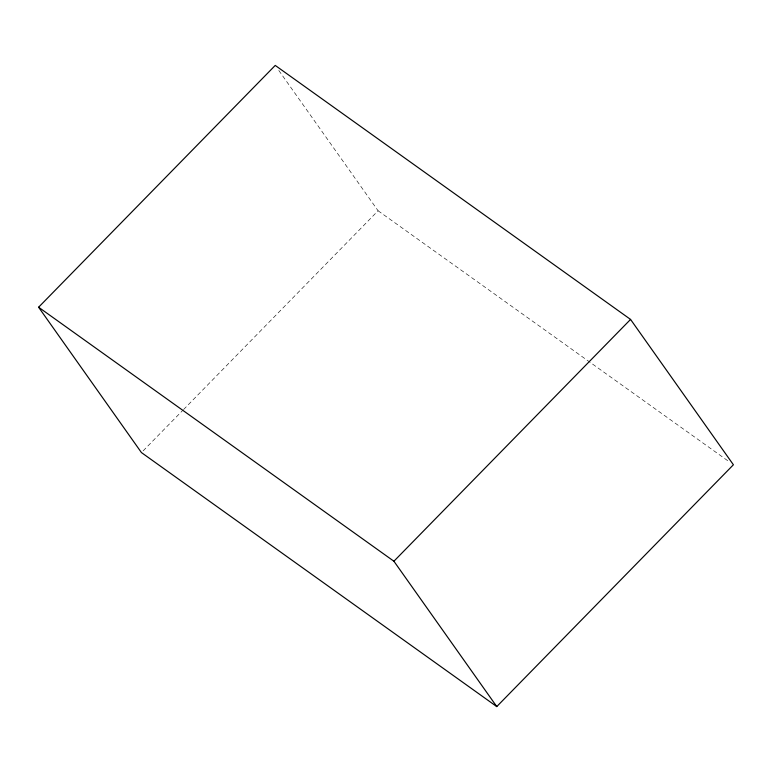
<?xml version="1.0" encoding="UTF-8"?>
<svg xmlns="http://www.w3.org/2000/svg" width="772" height="772" viewBox="0 0 772 772"><rect width="100%" height="100%" fill="white"/><g stroke="black" fill="none" stroke-linecap="round" stroke-linejoin="round"><path stroke-width="0.58" stroke-dasharray="3.86 2.9" d="M143.129 450.848L182.713 410.405M183.553 409.546L378.087 210.766L278.711 70.329M378.087 210.766L728.507 461.27"/><path stroke-width="1.16" d="M38.6 307.227L275.237 65.417L630.56 319.425L733.4 464.773L496.763 706.583L141.44 452.575L38.6 307.227L393.913 561.234L496.763 706.583M393.913 561.234L630.56 319.425"/></g></svg>
